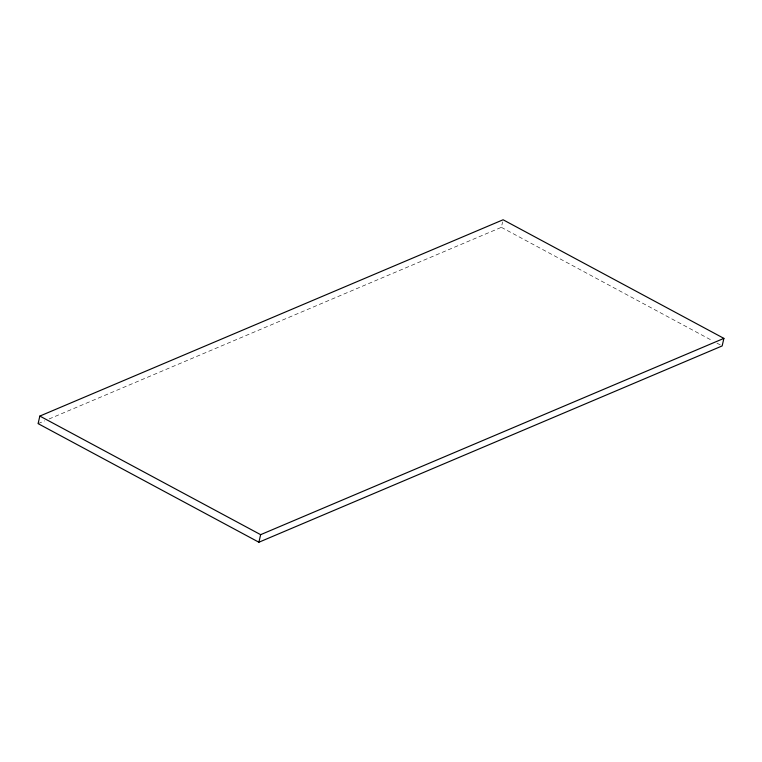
<?xml version="1.0" encoding="UTF-8"?>
<svg xmlns="http://www.w3.org/2000/svg" width="762" height="762" viewBox="0 0 762 762"><rect width="100%" height="100%" fill="white"/><g stroke="black" fill="none" stroke-linecap="round" stroke-linejoin="round"><path stroke-width="0.57" stroke-dasharray="3.81 2.86" d="M49.054 418.986L501.358 227.333L502.606 221.933M38.1 423.624L44.672 420.843M501.358 227.333L712.737 340.871M716.928 343.119L722.157 345.929"/><path stroke-width="1.14" d="M39.843 416.071L38.1 423.624L258.899 542.23L722.157 345.929L723.9 338.376L503.101 219.77L39.843 416.071L260.642 534.667L723.9 338.376M258.899 542.23L260.642 534.667"/></g></svg>
